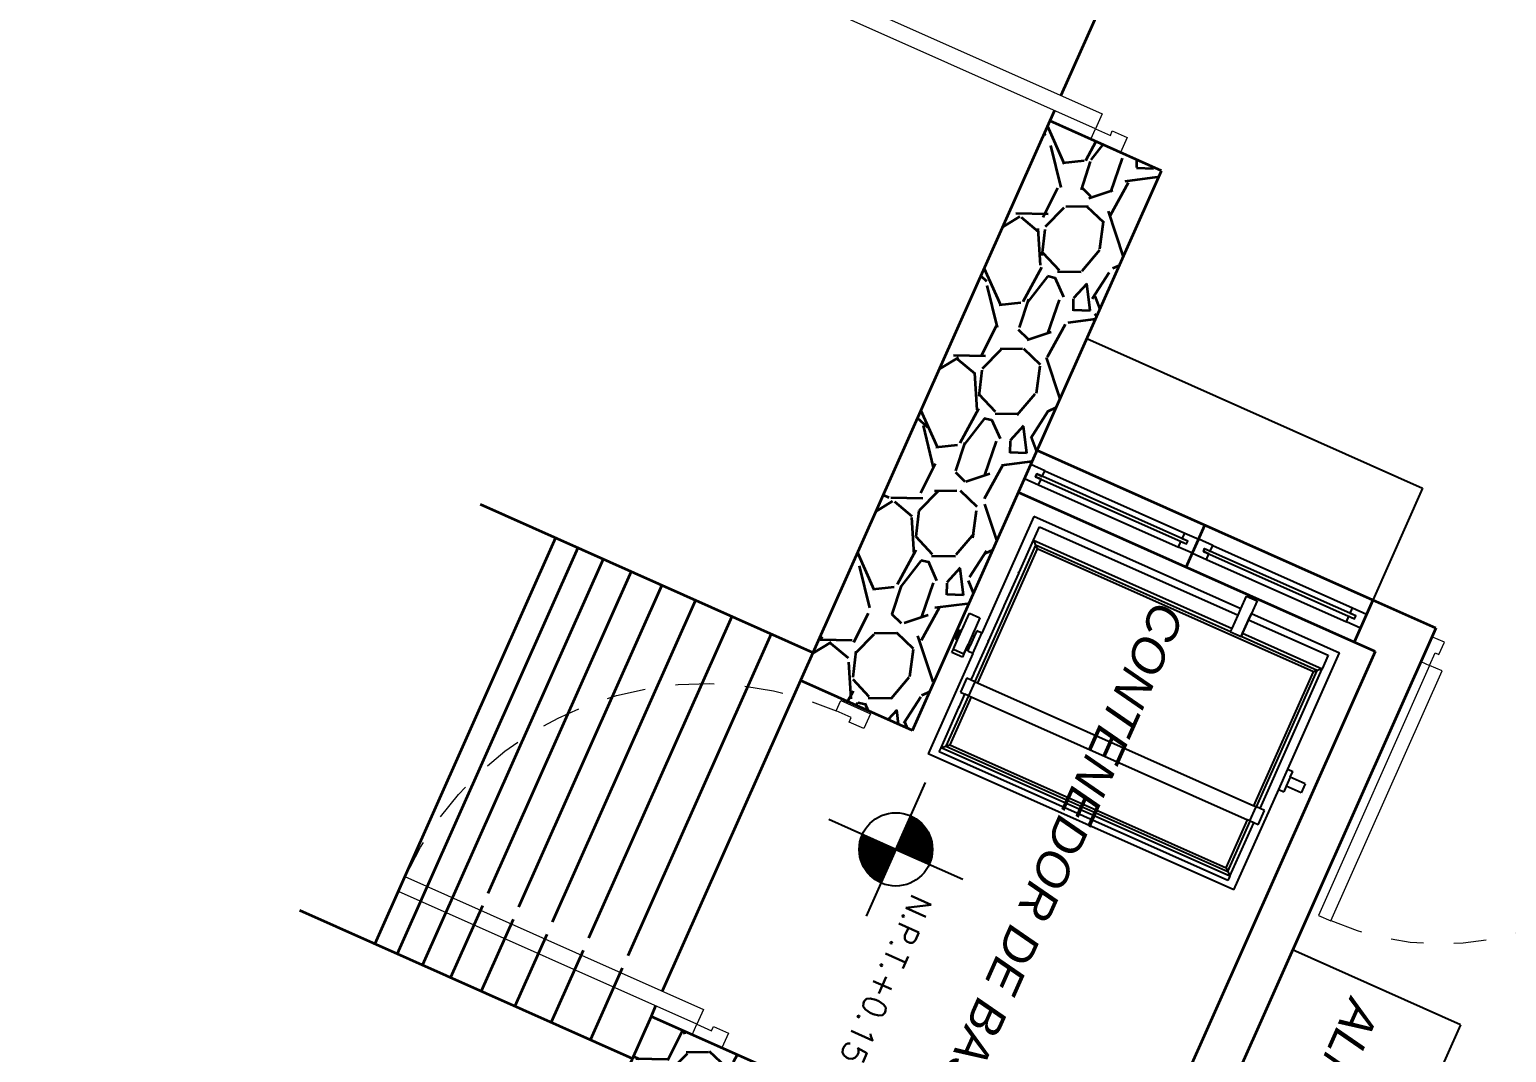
# Model space of a CAD drawing. Header units: millimetres. Extents: x 525387 to 527545, y 2235066 to 2235448.
# Drawn here: x 525563.231 to 525568.053, y 2235260.595 to 2235263.935 of the extents above; entities that cross this region are included whole.
import ezdxf
from ezdxf.enums import TextEntityAlignment as Align

# ---------------------------------------------------------------- set-up
doc = ezdxf.new("R2010")
doc.units = ezdxf.units.MM
doc.linetypes.add('CONTINUA', pattern=[0])
doc.linetypes.add('HIDDEN2', pattern=[4.7624999999999975, 3.174999999999998, -1.587499999999999])
for name, color, linetype, lineweight in [('jardin', 72, 'Continuous', 5), ('muro', 5, 'Continuous', 35), ('puertas', 2, 'Continuous', 13)]:
    doc.layers.add(name, color=color, linetype=linetype, lineweight=lineweight)
for name, color, linetype in [('muebles', 2, 'Continuous'), ('pie de plano', 7, 'Continuous'), ('Texto', 7, 'Continuous'), ('ventanas', 3, 'Continuous')]:
    doc.layers.add(name, color=color, linetype=linetype)
doc.styles.add('ARIAL', font='ariali.ttf')
doc.styles.add('NIVEL', font='romans')

# ---------------------------------------------------------------- blocks, each defined once
blk = doc.blocks.new('PUERTA INTERC')
at = {"layer": 'puertas', "color": 2}
for p, q in [((0.03984476526466096, 1.13686837721616e-13), (-0.03984476526471781, -1.13686837721616e-13)), ((-0.03984476526471781, -1.13686837721616e-13), (0.03984476526466096, 1.13686837721616e-13)), ((0.03984476526329672, -0.03989651005871764), (0.03984476526466096, 1.13686837721616e-13)), ((-0.0398447652656273, -0.0279275570064641), (-0.8417646167451949, -0.02792755699378802)), ((-0.8417646167451949, -0.02792755699378802), (-0.8417646167465591, -0.06782406705262645)), ((-0.03984476526471781, -1.13686837721616e-13), (-0.0398447652656273, -0.0279275570064641)), ((-0.0398447652656273, -0.0279275570064641), (5.174479321112813e-05, -0.02792755700779281)), ((-0.03984476526699154, -0.06782406706529542), (-0.0398447652656273, -0.0279275570064641)), ((5.174479321112813e-05, -0.02792755700779281), (5.174479275638078e-05, -0.03989651006028083)), ((-0.8417646167465591, -0.06782406705262645), (-0.03984476526699154, -0.06782406706529542)), ((5.174479275638078e-05, -0.03989651006028083), (0.03984476526329672, -0.03989651005871764)), ((0.03984476523584135, -0.8577749654520304), (5.174476513047921e-05, -0.8577749654535864)), ((5.174476513047921e-05, -0.8577749654535864), (5.174476467573186e-05, -0.8697439185060745)), ((0.03984476523447711, -0.8976714755108688), (0.03984476523584135, -0.8577749654520304)), ((5.174476467573186e-05, -0.8697439185060745), (-0.0398447652941627, -0.8697439185047386)), ((-0.0398447652941627, -0.8697439185047386), (-0.03984476529507219, -0.8976714755110891)), ((-0.03984476529507219, -0.8976714755110891), (0.03984476523447711, -0.8976714755108688)), ((-0.03984476529507219, -0.8976714755110891), (0.03984476523447711, -0.8976714755108688))]:
    blk.add_line(p, q, dxfattribs=at)
at = {"layer": 'puertas', "color": 6, "linetype": 'HIDDEN2', "ltscale": 0.03}
blk.add_arc((-0.03421482873824289, -0.06314616007089313), 0.8066174062281217, 180.3322837153754, 269.6000901788149, dxfattribs=at)
blk = doc.blocks.new('Nptpl')
at = {"color": 0, "linetype": 'ByBlock'}
for q in [(4.263256414560601e-14, 0.1666666666669414), (-0.166666666666624, 2.747431911605721e-13), (4.263256414560601e-14, -0.1666666666663919), (0.1666666666667093, 2.747431911605721e-13)]:
    blk.add_line((4.263256414560601e-14, 2.747431911605721e-13), q, dxfattribs=at)
at = {"color": 0, "linetype": 'ByBlock', "const_width": 0.08333333333333333}
for points in [[(8.526512829121202e-14, 0.04166666666886461, 0.4142135623846828), (-0.0416666666665814, 5.494863823211441e-13, 1)], [(8.526512829121202e-14, -0.04166666666777037, 0.4142135623829513), (0.04166666666650087, 5.494863823211441e-13, 1)]]:
    blk.add_lwpolyline(points, format="xyb", dxfattribs=at)
at = {"color": 0, "linetype": 'ByBlock'}
blk.add_circle((0, 0), 0.08333333333333333, dxfattribs=at)
at = {"color": 0, "linetype": 'ByBlock', "style": 'NIVEL'}
blk.add_text('N.P.T.', height=0.05, dxfattribs=at).set_placement((0.2646358372095595, 0.07474815208612709), align=Align.RIGHT)
blk.add_attdef('NPT-PLA', (0.2646358372095595, 0.07474815208612709), '', height=0.05, dxfattribs=at)
blk = doc.blocks.new('SALON')
at = {"layer": 'muro', "linetype": 'Continuous'}
h = blk.add_hatch(dxfattribs=at)
h.set_pattern_fill('GRAVEL', color=41, scale=0.02, angle=360)
h.set_pattern_definition([(228.0127875, (252.5358660608763, 220.9917236100882), (-4.064000000319164, -4.571999999716356), [0.06834428800000002, -6.766096727913001]), (184.969741, (252.4901460608235, 220.9409236097708), (6.095999997588102, 0.5080000289395833), [0.117280944, -11.6108097787048]), (132.5104471, (252.3733060607919, 220.930763610173), (5.080000002145497, -5.587999998049194), [0.08269630400000003, -8.18694455882]), (267.273689, (252.1751860608347, 220.8037636098452), (0.5080000010639475, 10.15999999994663), [0.106800904, -10.5732874851476]), (292.8336541799999, (252.1701060608029, 220.69708361011), (-2.540000000212681, 6.095999999911093), [0.10472674, -10.3679615490688]), (357.273689, (252.210746060824, 220.6005636099726), (-10.15999999994663, 0.5080000010639482), [0.106800904, -10.5732874851476]), (37.69424046999999, (252.3174260607921, 220.5954836099409), (-6.603999999707182, -5.080000000380082), [0.141238732, -13.9826230628494]), (72.25532837, (252.4291860607918, 220.6818436100148), (3.556000000955862, 11.17599999969577), [0.133343904, -13.201051320381]), (121.42956562, (252.4698260608129, 220.8088436098769), (-4.064000000576623, 6.603999999645207), [0.1071626, -10.6091091397424]), (175.2363582999999, (252.413946060813, 220.9002836099826), (5.587999999919906, -0.5080000008778527), [0.122342656, -5.994787390000001]), (222.3974377999999, (252.2920260608662, 220.9104436100461), (-6.095999999804935, -5.588000000212798), [0.158215584, -15.6633545024354]), (138.81407483, (252.6781060608337, 220.7986836098135), (-3.555999999786701, 3.048000000247838), [0.05400090799999999, -5.3461131648688]), (171.4692344, (252.6374660608126, 220.8342436100356), (6.604000000177932, -1.01599999884747), [0.102736396, -10.170927799408]), (225, (252.5358660608763, 220.8494836101308), (-1.954783883693929e-16, -0.508000000000048), [0.07184186800000002, -0.6465786216856001]), (203.1985905100001, (252.5003060608869, 220.9104436100461), (2.540000000069218, 1.015999999821867), [0.03868826399999997, -3.830124473778798]), (291.80140949, (252.4647460607812, 220.8952036099508), (-0.5080000001062988, 1.523999999964575), [0.05471312399999999, -2.680950597999999]), (30.96375653000001, (252.4850660607917, 220.8444036100991), (1.524000000037277, 1.015999999944225), [0.088863932, -2.873259630582]), (161.56505118, (252.5612660608022, 220.8901236099191), (1.016000000026517, -0.507999999946751), [0.06425742800000002, -1.5421796233656]), (16.38954033399999, (252.1701060608029, 220.8952036099508), (5.08000000000003, 1.524000000000048), [0.09001760000000002, -8.9117653345078]), (70.34617593999997, (252.2564660608768, 220.9206036101095), (-2.032000000185865, -5.587999999934083), [0.075519788, -7.476443135640001]), (293.19859051, (252.5612660608022, 220.9917236100882), (-1.015999999822652, 2.540000000071057), [0.07737602, -3.7914367177788]), (343.6104596700001, (252.5917460608762, 220.9206036101095), (-5.080000000106459, 1.523999999644573), [0.09001760000000002, -8.911765334507999]), (339.44395478, (252.1701060608029, 220.5802436098456), (-2.539999999999973, 1.016000000000043), [0.08680703999999999, -4.253546862621201]), (294.7751406, (252.2513860608451, 220.5497636101209), (-2.540000003023385, 5.587999998625452), [0.07273442399999999, -7.200718676144001]), (66.80140948999998, (252.5663460608339, 220.4837236101739), (1.01599999984046, 2.540000000063861), [0.07737602, -3.7914367177788]), (17.35402463999997, (252.5968260607915, 220.5548436101526), (-6.603999999868606, -2.032000000426491), [0.08515654800000003, -8.43047519604]), (69.44395478, (252.3174260607921, 220.4837236101739), (-1.016000000017693, -2.539999999992927), [0.04340352, -4.296950382621201]), (101.309932474, (252.5358660608763, 220.4837236101739), (-0.5080000000000796, 2.032000000000074), [0.02590292, -2.564398992905201]), (165.963756532, (252.5307860608445, 220.5091236098669), (1.523999999999903, -0.5079999999999735), [0.10472674, -1.9898109178138]), (186.00900596, (252.4291860607918, 220.5345236100256), (5.079999999973075, 0.5080000002658694), [0.09705339999999998, -9.608272972667399]), (303.69006753, (252.4850660607917, 220.7986836098135), (-0.5080000000705936, 1.015999999964741), [0.073264776, -1.758355271936]), (353.1572265899999, (252.5257060608128, 220.7377236098982), (8.636000000053137, -1.015999999547881), [0.1279113519999999, -12.6632018130062]), (60.94539589999997, (252.6527060607914, 220.722483609803), (-2.032000000055938, -3.55599999996805), [0.052301648, -5.177878463622]), (90, (252.6781060608337, 220.7682036100887), (-0.5079999999999999, 0.5080000000000003), [0.03048000000000001, -0.4775200000000001]), (120.2564371599999, (252.4190260608448, 220.5497636101209), (2.031999999751433, -3.556000000141961), [0.070573392, -6.98678815464]), (48.01278749999999, (252.3834660608554, 220.6107236100361), (4.064000000335071, 4.57199999970204), [0.136688576, -6.697752439913001]), (360, (252.4749060608447, 220.7123236102052), (0.5080000000000003, 0.5079999999999999), [0.13208, -0.3759200000000001]), (325.3048464999999, (252.606986060855, 220.7123236102052), (5.080000001924307, -3.555999997250917), [0.08032191200000001, -7.951863344828002]), (254.0546040999999, (252.6730260608019, 220.6666036099195), (-0.5079999999645118, -2.03200000000895), [0.073965816, -3.624330007754401]), (207.64597536, (252.6527060607914, 220.5954836099409), (-9.652000000354672, -5.07999999932615), [0.12042902, -11.9224928845876]), (175.42607874, (252.5460260608234, 220.5396036100574), (-6.603999999999767, 0.5079999999998972), [0.127405892, -12.613169291248])])
h.paths.add_polyline_path([(-0.05000142124481499, 21.58999999938533), (1.399998578708619, 21.58999999938533), (1.399998578708619, 21.28999999957159), (2.524998578708619, 21.28999999957159), (2.524998578708619, 21.68999999947846), (1.799998578731902, 21.68999999947846), (1.799998578731902, 21.98999999975786), (-0.05000142124481499, 21.98999999975786)])
h = blk.add_hatch(dxfattribs=at)
h.set_pattern_fill('GRAVEL', color=41, scale=0.02, angle=360)
h.set_pattern_definition([(228.0127875, (252.5099167000735, 220.9917236100882), (-4.064000000319164, -4.571999999716356), [0.06834428800000002, -6.766096727913001]), (184.969741, (252.4641967001371, 220.9409236097708), (6.095999997588102, 0.5080000289395833), [0.117280944, -11.6108097787048]), (132.5104471, (252.3473567001056, 220.930763610173), (5.080000002145497, -5.587999998049194), [0.08269630400000003, -8.18694455882]), (267.273689, (252.1492367001483, 220.8037636098452), (0.5080000010639475, 10.15999999994663), [0.106800904, -10.5732874851476]), (292.8336541799999, (252.1441567001166, 220.69708361011), (-2.540000000212681, 6.095999999911093), [0.10472674, -10.3679615490688]), (357.273689, (252.1847967001377, 220.6005636099726), (-10.15999999994663, 0.5080000010639482), [0.106800904, -10.5732874851476]), (37.69424046999999, (252.2914767001057, 220.5954836099409), (-6.603999999707182, -5.080000000380082), [0.141238732, -13.9826230628494]), (72.25532837, (252.4032367001055, 220.6818436100148), (3.556000000955862, 11.17599999969577), [0.133343904, -13.201051320381]), (121.42956562, (252.4438767001266, 220.8088436098769), (-4.064000000576623, 6.603999999645207), [0.1071626, -10.6091091397424]), (175.2363582999999, (252.3879967001267, 220.9002836099826), (5.587999999919906, -0.5080000008778527), [0.122342656, -5.994787390000001]), (222.3974377999999, (252.2660767000634, 220.9104436100461), (-6.095999999804935, -5.588000000212798), [0.158215584, -15.6633545024354]), (138.81407483, (252.6521567001473, 220.7986836098135), (-3.555999999786701, 3.048000000247838), [0.05400090799999999, -5.3461131648688]), (171.4692344, (252.6115167001262, 220.8342436100356), (6.604000000177932, -1.01599999884747), [0.102736396, -10.170927799408]), (225, (252.5099167000735, 220.8494836101308), (-1.954783883693929e-16, -0.508000000000048), [0.07184186800000002, -0.6465786216856001]), (203.1985905100001, (252.4743567000842, 220.9104436100461), (2.540000000069218, 1.015999999821867), [0.03868826399999994, -3.830124473778796]), (291.80140949, (252.4387967000948, 220.8952036099508), (-0.5080000001062988, 1.523999999964575), [0.05471312399999996, -2.680950597999997]), (30.96375653000001, (252.4591167001054, 220.8444036100991), (1.524000000037277, 1.015999999944225), [0.088863932, -2.873259630582]), (161.56505118, (252.5353167001158, 220.8901236099191), (1.016000000026517, -0.507999999946751), [0.06425742800000002, -1.5421796233656]), (16.38954033399999, (252.1441567001166, 220.8952036099508), (5.08000000000003, 1.524000000000048), [0.09001760000000002, -8.9117653345078]), (70.34617593999997, (252.2305167000741, 220.9206036101095), (-2.032000000185865, -5.587999999934083), [0.075519788, -7.476443135640001]), (293.19859051, (252.5353167001158, 220.9917236100882), (-1.015999999822652, 2.540000000071057), [0.07737602, -3.7914367177788]), (343.6104596700001, (252.5657967000734, 220.9206036101095), (-5.080000000106459, 1.523999999644573), [0.09001760000000002, -8.911765334507999]), (339.44395478, (252.1441567001166, 220.5802436098456), (-2.539999999999973, 1.016000000000043), [0.08680703999999999, -4.253546862621201]), (294.7751406, (252.2254367001588, 220.5497636101209), (-2.540000003023385, 5.587999998625452), [0.07273442399999999, -7.200718676144001]), (66.80140948999998, (252.5403967001475, 220.4837236101739), (1.01599999984046, 2.540000000063861), [0.07737602, -3.7914367177788]), (17.35402463999997, (252.5708767001051, 220.5548436101526), (-6.603999999868606, -2.032000000426491), [0.08515654800000003, -8.43047519604]), (69.44395478, (252.2914767001057, 220.4837236101739), (-1.016000000017693, -2.539999999992927), [0.04340352, -4.296950382621201]), (101.309932474, (252.5099167000735, 220.4837236101739), (-0.5080000000000796, 2.032000000000074), [0.02590292, -2.564398992905201]), (165.963756532, (252.5048367001582, 220.5091236098669), (1.523999999999903, -0.5079999999999735), [0.10472674, -1.9898109178138]), (186.00900596, (252.4032367001055, 220.5345236100256), (5.079999999973075, 0.5080000002658694), [0.09705339999999998, -9.608272972667399]), (303.69006753, (252.4591167001054, 220.7986836098135), (-0.5080000000705936, 1.015999999964741), [0.073264776, -1.758355271936]), (353.1572265899999, (252.4997567001265, 220.7377236098982), (8.636000000053137, -1.015999999547881), [0.1279113519999998, -12.66320181300619]), (60.94539589999997, (252.626756700105, 220.722483609803), (-2.032000000055938, -3.55599999996805), [0.052301648, -5.177878463622]), (90, (252.6521567001473, 220.7682036100887), (-0.5079999999999999, 0.5080000000000003), [0.03048000000000001, -0.4775200000000001]), (120.2564371599999, (252.3930767001584, 220.5497636101209), (2.031999999751433, -3.556000000141961), [0.070573392, -6.98678815464]), (48.01278749999999, (252.3575167001691, 220.6107236100361), (4.064000000335071, 4.57199999970204), [0.136688576, -6.697752439913001]), (360, (252.4489567001583, 220.7123236102052), (0.5080000000000003, 0.5079999999999999), [0.13208, -0.3759200000000001]), (325.3048464999999, (252.5810367001686, 220.7123236102052), (5.080000001924307, -3.555999997250917), [0.08032191200000001, -7.951863344828002]), (254.0546040999999, (252.6470767001156, 220.6666036099195), (-0.5079999999645118, -2.03200000000895), [0.073965816, -3.624330007754401]), (207.64597536, (252.626756700105, 220.5954836099409), (-9.652000000354672, -5.07999999932615), [0.12042902, -11.9224928845876]), (175.42607874, (252.520076700137, 220.5396036100574), (-6.603999999999767, 0.5079999999998972), [0.127405892, -12.613169291248])])
h.paths.add_polyline_path([(3.724998578778468, 21.28999999957159), (5.724998578778468, 21.28999999957159), (5.724998578778468, 21.68999999947846), (3.724998578778468, 21.68999999947846)])
at = {"layer": 'muebles'}
for p, q in [((4.009733044658788, 21.27567979041487), (4.02214844210539, 21.27567979041487)), ((4.009733044658788, 21.23828970873728), (4.009733044658788, 21.27567979041487)), ((4.02214844210539, 21.27567979041487), (4.02214844210539, 21.23828970873728)), ((4.02214844210539, 21.27567979041487), (4.055458957212977, 21.27567979041487)), ((4.02214844210539, 21.27567979041487), (4.03362576791551, 21.27567979041487)), ((4.03362576791551, 21.27567979041487), (4.081927847582847, 21.27567979041487)), ((4.055458957212977, 21.28347892593592), (4.055458957212977, 21.27567979041487)), ((4.087535077473149, 21.28347892593592), (4.055458957212977, 21.28347892593592)), ((4.055458957212977, 21.27567979041487), (4.087535077473149, 21.27567979041487)), ((4.081927847582847, 21.27567979041487), (4.104817037354223, 21.27567979041487)), ((4.087535077473149, 21.28347892593592), (4.087535077473149, 21.27567979041487)), ((4.087535077473149, 21.27567979041487), (4.150172953959554, 21.27567979041487)), ((4.150172953959554, 21.27567979041487), (4.150172953959554, 21.23828970873728)), ((4.02214844210539, 21.23828970873728), (4.009733044658788, 21.23828970873728)), ((4.02214844210539, 21.23828970873728), (4.055458957212977, 21.23828970873728)), ((4.03362576791551, 21.23828970873728), (4.02214844210539, 21.23828970873728)), ((4.081927847582847, 21.23828970873728), (4.03362576791551, 21.23828970873728)), ((4.034721916541457, 21.21212993934751), (4.034721916541457, 21.23035892564803)), ((4.034721916541457, 21.23035892564803), (4.055458957212977, 21.23035892564803)), ((4.055458957212977, 21.23828970873728), (4.055458957212977, 21.23035892564803)), ((4.087535077473149, 21.23828970873728), (4.055458957212977, 21.23828970873728)), ((4.087535077473149, 21.23035892564803), (4.055458957212977, 21.23035892564803)), ((4.104817037354223, 21.23828970873728), (4.081927847582847, 21.23828970873728)), ((4.087535077473149, 21.23828970873728), (4.087535077473149, 21.23035892564803)), ((4.150172953959554, 21.23828970873728), (4.087535077473149, 21.23828970873728)), ((4.107582814758644, 21.23035892564803), (4.087535077473149, 21.23035892564803)), ((4.107582814758644, 21.21212993934751), (4.107582814758644, 21.23035892564803)), ((4.034721916541457, 21.21212993934751), (3.676017037359998, 21.21212993934751)), ((3.676017037359998, 20.11917743086815), (3.676017037359998, 21.21212993934751)), ((3.696093186386861, 20.14965368527919), (3.696093186386861, 21.18165368493646)), ((3.696093186386861, 21.18165368493646), (3.711227838066407, 21.18165368493646)), ((3.711227838066407, 21.18165368493646), (3.722705163876526, 21.16919458191842)), ((3.711227838066407, 21.18165368493646), (3.854522484587505, 21.18165368493646)), ((3.711227838066407, 20.14965368527919), (3.711227838066407, 21.18165368493646)), ((3.722705163876526, 21.16919458191842), (3.731989721767604, 21.15911581739783)), ((3.902783831930719, 21.16919458191842), (3.722705163876526, 21.16919458191842)), ((3.722705163876526, 21.16919458191842), (3.722705163876526, 20.16211278829724)), ((3.854522484587505, 21.18226416641846), (3.858111924608238, 21.18226416641846)), ((3.854522484587505, 21.18226416641846), (3.854522484587505, 21.18165368493646)), ((3.854522484587505, 21.18165368493646), (3.858111924608238, 21.18165368493646)), ((3.858111924608238, 21.18226416641846), (3.858111924608238, 21.18165368493646)), ((3.858111924608238, 21.18165368493646), (3.902783831930719, 21.18165368493646)), ((3.953583831898868, 21.19769601803273), (3.902783831930719, 21.19769601803273)), ((3.902783831930719, 21.19769601803273), (3.902783831930719, 21.18165368493646)), ((3.902783831930719, 21.16919458191842), (3.902783831930719, 21.18165368493646)), ((3.902783831930719, 21.16919458191842), (3.902783831930719, 21.16759866429493)), ((3.953583831898868, 21.19769601803273), (3.953583831898868, 21.18165368493646)), ((3.953583831898868, 21.18165368493646), (3.974522484582849, 21.18165368493646)), ((3.953583831898868, 21.18165368493646), (3.953583831898868, 21.16919458191842)), ((4.441348442109302, 21.16919458191842), (3.953583831898868, 21.16919458191842)), ((3.953583831898868, 21.16919458191842), (3.953583831898868, 21.16759866429493)), ((3.974522484582849, 21.18226416641846), (3.974522484582849, 21.18165368493646)), ((3.974522484582849, 21.18226416641846), (3.978111924603581, 21.18226416641846)), ((3.974522484582849, 21.18165368493646), (3.978111924603581, 21.18165368493646)), ((3.978111924603581, 21.18226416641846), (3.978111924603581, 21.18165368493646)), ((3.978111924603581, 21.18165368493646), (4.090933044673875, 21.18165368493646)), ((4.034721916541457, 21.21212993934751), (4.107582814758644, 21.21212993934751)), ((4.090933044673875, 21.18226416641846), (4.090933044673875, 21.18165368493646)), ((4.090933044673875, 21.18226416641846), (4.094522484578192, 21.18226416641846)), ((4.090933044673875, 21.18165368493646), (4.094522484578192, 21.18165368493646)), ((4.094522484578192, 21.18226416641846), (4.094522484578192, 21.18165368493646)), ((4.094522484578192, 21.18165368493646), (4.214522484573536, 21.18165368493646)), ((4.524017037358135, 21.21212993934751), (4.107582814758644, 21.21212993934751)), ((4.214522484573536, 21.18226416641846), (4.214522484573536, 21.18165368493646)), ((4.214522484573536, 21.18226416641846), (4.218111924594268, 21.18226416641846)), ((4.214522484573536, 21.18165368493646), (4.218111924594268, 21.18165368493646)), ((4.218111924594268, 21.18226416641846), (4.218111924594268, 21.18165368493646)), ((4.218111924594268, 21.18165368493646), (4.334522484568879, 21.18165368493646)), ((4.334522484568879, 21.18226416641846), (4.334522484568879, 21.18165368493646)), ((4.334522484568879, 21.18226416641846), (4.338111924589612, 21.18226416641846)), ((4.334522484568879, 21.18165368493646), (4.338111924589612, 21.18165368493646)), ((4.338111924589612, 21.18226416641846), (4.338111924589612, 21.18165368493646)), ((4.338111924589612, 21.18165368493646), (4.452825767919421, 21.18165368493646)), ((4.441348442109302, 21.16919458191842), (4.432063884218223, 21.15911581739783)), ((4.452825767919421, 21.18165368493646), (4.441348442109302, 21.16919458191842)), ((4.441348442109302, 20.47192376665771), (4.441348442109302, 21.16919458191842)), ((4.452825767919421, 21.18165368493646), (4.452825767919421, 20.47192376665771)), ((4.452825767919421, 21.18165368493646), (4.501127847586758, 21.18165368493646)), ((4.501127847586758, 21.18165368493646), (4.501127847586758, 20.47192376665771)), ((4.524017037358135, 20.47192376665771), (4.524017037358135, 21.21212993934751)), ((3.902783831930719, 21.15911581739783), (3.731989721767604, 21.15911581739783)), ((3.731989721767604, 21.15911581739783), (3.731989721767604, 20.17219155281782)), ((3.902783831930719, 21.16759866429493), (3.953583831898868, 21.16759866429493)), ((3.902783831930719, 21.16759866429493), (3.902783831930719, 21.15911581739783)), ((3.902783831930719, 21.15911581739783), (3.902783831930719, 20.17219155281782)), ((3.953583831898868, 21.16759866429493), (3.953583831898868, 21.15911581739783)), ((4.432063884218223, 21.15911581739783), (3.953583831898868, 21.15911581739783)), ((3.953583831898868, 21.15911581739783), (3.953583831898868, 20.17219155281782)), ((4.432063884218223, 20.17219155281782), (4.432063884218223, 21.15911581739783)), ((4.441348442109302, 20.47192376665771), (4.441348442109302, 20.43453368498012)), ((4.441348442109302, 20.47192376665771), (4.452825767919421, 20.47192376665771)), ((4.441348442109302, 20.47192376665771), (4.452825767919421, 20.47192376665771)), ((4.452825767919421, 20.47192376665771), (4.501127847586758, 20.47192376665771)), ((4.452825767919421, 20.47192376665771), (4.501127847586758, 20.47192376665771)), ((4.501127847586758, 20.47192376665771), (4.524017037358135, 20.47192376665771)), ((4.501127847586758, 20.47192376665771), (4.524017037358135, 20.47192376665771)), ((4.524017037358135, 20.47192376665771), (4.569372953963466, 20.47192376665771)), ((4.569372953963466, 20.47192376665771), (4.569372953963466, 20.43453368498012)), ((4.441348442109302, 20.43453368498012), (4.452825767919421, 20.43453368498012)), ((4.441348442109302, 20.16211278829724), (4.441348442109302, 20.43453368498012)), ((4.452825767919421, 20.43453368498012), (4.441348442109302, 20.43453368498012)), ((4.452825767919421, 20.43453368498012), (4.452825767919421, 20.14965368527919)), ((4.452825767919421, 20.43453368498012), (4.501127847586758, 20.43453368498012)), ((4.501127847586758, 20.43453368498012), (4.452825767919421, 20.43453368498012)), ((4.501127847586758, 20.43453368498012), (4.501127847586758, 20.14965368527919)), ((4.501127847586758, 20.43453368498012), (4.524017037358135, 20.43453368498012)), ((4.524017037358135, 20.43453368498012), (4.501127847586758, 20.43453368498012)), ((4.569372953963466, 20.43453368498012), (4.524017037358135, 20.43453368498012)), ((4.524017037358135, 20.43453368498012), (4.524017037358135, 20.11917743086815)), ((3.722705163876526, 20.16211278829724), (3.711227838066407, 20.14965368527919)), ((3.731989721767604, 20.17219155281782), (3.722705163876526, 20.16211278829724)), ((3.722705163876526, 20.16211278829724), (3.902783831930719, 20.16211278829724)), ((3.731989721767604, 20.17219155281782), (3.902783831930719, 20.17219155281782)), ((3.902783831930719, 20.16355337202549), (3.902783831930719, 20.17219155281782)), ((3.902783831930719, 20.16355337202549), (3.953583831898868, 20.16355337202549)), ((3.902783831930719, 20.16211278829724), (3.902783831930719, 20.16355337202549)), ((3.902783831930719, 20.14965368527919), (3.902783831930719, 20.16211278829724)), ((3.953583831898868, 20.17219155281782), (4.432063884218223, 20.17219155281782)), ((3.953583831898868, 20.16355337202549), (3.953583831898868, 20.17219155281782)), ((3.953583831898868, 20.16211278829724), (3.953583831898868, 20.16355337202549)), ((3.953583831898868, 20.16211278829724), (4.441348442109302, 20.16211278829724)), ((3.953583831898868, 20.14965368527919), (3.953583831898868, 20.16211278829724)), ((4.441348442109302, 20.16211278829724), (4.432063884218223, 20.17219155281782)), ((4.452825767919421, 20.14965368527919), (4.441348442109302, 20.16211278829724)), ((3.676017037359998, 20.11917743086815), (4.034721916541457, 20.11917743086815)), ((3.711227838066407, 20.14965368527919), (3.696093186386861, 20.14965368527919)), ((3.711227838066407, 20.14965368527919), (3.902783831930719, 20.14965368527919)), ((3.902783831930719, 20.13345601828769), (3.902783831930719, 20.14965368527919)), ((3.902783831930719, 20.13345601828769), (3.953583831898868, 20.13345601828769)), ((3.953583831898868, 20.13345601828769), (3.953583831898868, 20.14965368527919)), ((3.953583831898868, 20.14965368527919), (4.452825767919421, 20.14965368527919)), ((4.034721916541457, 20.11917743086815), (4.034721916541457, 20.10107892565429)), ((4.034721916541457, 20.11917743086815), (4.107582814758644, 20.11917743086815)), ((4.107582814758644, 20.11917743086815), (4.107582814758644, 20.10107892565429)), ((4.107582814758644, 20.11917743086815), (4.524017037358135, 20.11917743086815)), ((4.501127847586758, 20.14965368527919), (4.452825767919421, 20.14965368527919)), ((4.055458957212977, 20.10107892565429), (4.034721916541457, 20.10107892565429)), ((4.055458957212977, 20.04795892583206), (4.055458957212977, 20.10107892565429)), ((4.087535077473149, 20.10107892565429), (4.055458957212977, 20.10107892565429)), ((4.087535077473149, 20.04795892583206), (4.087535077473149, 20.10107892565429)), ((4.087535077473149, 20.10107892565429), (4.107582814758644, 20.10107892565429)), ((4.087535077473149, 20.04795892583206), (4.055458957212977, 20.04795892583206))]:
    blk.add_line(p, q, dxfattribs=at)
at = {"layer": 'muebles', "linetype": 'Continuous'}
for q in [(3.574998578755185, 19.86499999975786), (1.674998578731902, 19.26499999966472)]:
    blk.add_line((3.574998578755185, 19.26499999966472), q, dxfattribs=at)
at = {"layer": 'muebles'}
blk.add_lwpolyline([(5.124998578685336, 20.08999999938533), (4.724998578778468, 20.08999999938533), (4.724998578778468, 21.28999999957159), (5.124998578685336, 21.28999999957159)], close=True, dxfattribs=at)
at = {"layer": 'muro', "color": 3, "linetype": 'Continuous'}
for p, q in [((2.374998578685336, 22.87999999942258), (2.374998578685336, 21.68999999947846)), ((3.824998578755185, 22.87999999942258), (3.824998578755185, 21.68999999947846)), ((2.562141099479049, 21.68999999947846), (2.524998578708619, 21.68999999947846)), ((3.724998578778468, 21.68999999947846), (2.615201843436807, 21.68999999947846)), ((5.762326972093433, 21.68999999947846), (5.724998578778468, 21.68999999947846)), ((6.924998578731902, 21.68999999947846), (5.815653248457238, 21.68999999947846)), ((4.574998578755185, 20.08999999938533), (4.574998578755185, 21.28999999957159)), ((4.724998578778468, 20.08999999938533), (4.724998578778468, 21.28999999957159)), ((4.574998578755185, 20.68999999947846), (4.724998578778468, 20.68999999947846))]:
    blk.add_line(p, q, dxfattribs=at)
at = {"layer": 'muro', "color": 6, "linetype": 'Continuous'}
for p, q in [((3.824998578755185, 22.60999999940395), (2.374998578685336, 22.60999999940395)), ((3.824998578755185, 22.52999999979511), (2.374998578685336, 22.52999999979511)), ((3.824998578755185, 22.43999999947846), (2.374998578685336, 22.43999999947846)), ((2.630905393278226, 22.33999999938533), (2.374998578685336, 22.33999999938533)), ((3.824998578755185, 22.33999999938533), (2.675057985587046, 22.33999999938533)), ((2.630905393278226, 22.22999999951571), (2.374998578685336, 22.22999999951571)), ((3.824998578755185, 22.22999999951571), (2.675057985587046, 22.22999999951571)), ((2.630905393278226, 22.10999999940395), (2.374998578685336, 22.10999999940395)), ((3.824998578755185, 22.10999999940395), (2.675057985587046, 22.10999999940395)), ((2.630905393278226, 21.97999999951571), (2.374998578685336, 21.97999999951571)), ((3.824998578755185, 21.97999999951571), (2.675057985587046, 21.97999999951571)), ((2.630905393278226, 21.83999999938533), (2.374998578685336, 21.83999999938533)), ((3.824998578755185, 21.83999999938533), (2.675057985587046, 21.83999999938533))]:
    blk.add_line(p, q, dxfattribs=at)
at = {"layer": 'muro', "linetype": 'Continuous'}
for p, q in [((2.524998578708619, 21.68999999947846), (1.799998578731902, 21.68999999947846)), ((2.524998578708619, 21.28999999957159), (2.524998578708619, 21.68999999947846)), ((5.724998578778468, 21.68999999947846), (3.724998578778468, 21.68999999947846)), ((3.724998578778468, 21.28999999957159), (3.724998578778468, 21.68999999947846)), ((5.724998578778468, 21.28999999957159), (5.724998578778468, 21.68999999947846)), ((3.724998578778468, 21.28999999957159), (5.724998578778468, 21.28999999957159)), ((4.724998578778468, 20.08999999938533), (4.574998578755185, 20.08999999938533)), ((4.574998578755185, 20.01499999966472), (4.574998578755185, 20.08999999938533)), ((4.724998578778468, 19.86499999975786), (4.724998578778468, 20.08999999938533)), ((4.574998578755185, 20.01499999966472), (1.674998578731902, 20.01499999966472)), ((4.724998578778468, 19.86499999975786), (1.674998578731902, 19.86499999975786))]:
    blk.add_line(p, q, dxfattribs=at)
at = {"layer": 'ventanas', "color": 2, "linetype": 'Continuous', "lineweight": -3}
for p, q in [((4.62500133132562, 21.23999862326309), (4.625001331209205, 20.73999999929219)), ((4.674998578848317, 21.24000137578696), (4.675001331139356, 20.73999724723399)), ((4.62500133132562, 20.63999999966472), (4.625001331209205, 20.14000137569383)), ((4.674998578848317, 20.64000275218859), (4.675001331139356, 20.13999862316996))]:
    blk.add_line(p, q, dxfattribs=at)
at = {"layer": 'ventanas', "color": 2, "linetype": 'CONTINUA', "lineweight": -3, "flags": 128}
for points in [[(4.645000230171718, 21.25999972457066), (4.655000230181031, 21.2600002749823), (4.655001331237145, 21.24000027496368), (4.675001331139356, 21.24000137578696), (4.674998578731902, 21.2900013756007), (4.624998578801751, 21.28999862354249), (4.625001331209205, 21.23999862326309), (4.645001331227832, 21.23999972455204)], [(4.645000230171718, 20.71999889845029), (4.655000230181031, 20.71999834803864), (4.655001331237145, 20.73999834805727), (4.675001331139356, 20.73999724723399), (4.674998578731902, 20.68999724695459), (4.624998578801751, 20.68999999947846), (4.625001331209205, 20.73999999929219), (4.645001331227832, 20.73999889846891)], [(4.645000230171718, 20.66000110050663), (4.655000230181031, 20.66000165091828), (4.655001331237145, 20.64000165136531), (4.675001331139356, 20.64000275218859), (4.674998578731902, 20.69000275200233), (4.624998578801751, 20.68999999947846), (4.625001331209205, 20.63999999966472), (4.645001331227832, 20.64000110048801)], [(4.645000230171718, 20.12000027485192), (4.655000230181031, 20.11999972444028), (4.655001331237145, 20.1399997244589), (4.675001331139356, 20.13999862316996), (4.674998578731902, 20.08999862335622), (4.624998578801751, 20.09000137588009), (4.625001331209205, 20.14000137569383), (4.645001331227832, 20.14000027487054)]]:
    blk.add_lwpolyline(points, close=True, dxfattribs=at)
at = {"layer": 'ventanas', "color": 2, "linetype": 'Continuous', "lineweight": -3, "flags": 128}
for points in [[(4.655000230181031, 20.71999834803864), (4.654946956201456, 21.25999697204679), (4.644946956308559, 21.25999752245843), (4.645000230171718, 20.71999889845029)], [(4.655000230181031, 20.11999972444028), (4.654946956201456, 20.65999834798276), (4.644946956308559, 20.65999889886007), (4.645000230171718, 20.12000027485192)]]:
    blk.add_lwpolyline(points, close=True, dxfattribs=at)
at = {"layer": 'puertas', "rotation": 90}
for p, xscale, yscale, zscale in [((5.724998578778468, 21.48999999975786), -1.336615064210926, 1.336615064210926, 1.336615064210926), ((2.524998578708619, 21.48999999975786), -1.329959536016174, 1.329959536016174, 1.329959536016174)]:
    blk.add_blockref('PUERTA INTERC', p, dxfattribs=dict(at, xscale=xscale, yscale=yscale, zscale=zscale))
at = {"layer": 'puertas', "xscale": 1.113835720110725, "yscale": 1.113835720110725, "zscale": 1.113835720110725}
blk.add_blockref('PUERTA INTERC', (4.649998578708619, 19.86499999975786), dxfattribs=at)
at = {"layer": 'Texto', "color": 2, "ltscale": 0.35}
ref = blk.add_blockref('Nptpl', (3.348110358696431, 21.18165368493646), dxfattribs=dict(at, xscale=1.435793225977468, yscale=1.435793225977468, zscale=1.435793225977468, rotation=180))
ref.add_attrib('NPT-PLA', '+0.15', (2.968148016254418, 21.07433079462498), dxfattribs={"layer": '0', "color": 0, "linetype": 'ByBlock', "ltscale": 0.35, "height": 0.07680000000000001, "rotation": 180, "style": 'NIVEL'})
at = {"layer": 'pie de plano', "style": 'ARIAL'}
for s, p in [('CONTENEDOR DE BASURA', (4.437423525494523, 20.62996689230204)), ('ALMACEN DE VAJILLAS', (3.511490022065118, 19.52015789039433))]:
    blk.add_text(s, height=0.112, rotation=180, dxfattribs=at).set_placement(p, align=Align.TOP_LEFT)

msp = doc.modelspace()

# ---------------------------------------------------------------- hatches: boundary and pattern name
at = {"layer": 'jardin'}
h = msp.add_hatch(dxfattribs=at)
h.set_pattern_fill('GRASS', color=72, scale=0.025)
h.set_pattern_definition([(90, (194.1935024295235, -22.17156315827742), (-0.449012806, 0.449012806), [0.1190625, -0.778963112]), (45, (194.1935024295235, -22.17156315827742), (-0.4490128060534577, 0.4490128060534577), [0.1190625, -0.5159375]), (135, (194.1935024295235, -22.17156315827742), (-0.4490128060534577, -0.4490128060534576), [0.1190625, -0.5159375])])
edge = h.paths.add_edge_path()
edge.add_line((525532.9685651099, 2235265.018777107), (525533.3434039074, 2235265.946524886))
edge.add_line((525533.3434039074, 2235265.946524886), (525531.9062651811, 2235266.527166621))
edge.add_line((525531.9062651811, 2235266.527166621), (525534.1539047417, 2235272.090269749))
edge.add_line((525534.1539047417, 2235272.090269749), (525536.193709222, 2235271.266135243))
edge.add_line((525536.193709222, 2235271.266135243), (525536.562877167, 2235272.179857971))
edge.add_line((525536.562877167, 2235272.179857971), (525545.1662853189, 2235268.821973717))
edge.add_line((525545.1662853189, 2235268.821973717), (525547.3497467478, 2235274.82330218))
edge.add_line((525547.3497467478, 2235274.82330218), (525544.7313748535, 2235273.015255336))
edge.add_line((525544.7313748535, 2235273.015255336), (525543.2781960585, 2235272.639106617))
edge.add_line((525543.2781960585, 2235272.639106617), (525541.1485370866, 2235273.090486108))
edge.add_line((525541.1485370866, 2235273.090486108), (525539.9398361517, 2235273.743141092))
edge.add_line((525539.9398361517, 2235273.743141092), (525538.2110542965, 2235276.000038548))
edge.add_line((525538.2110542965, 2235276.000038548), (525537.3736256876, 2235277.555641114))
edge.add_line((525537.3736256876, 2235277.555641114), (525537.8291464725, 2235279.042329289))
edge.add_line((525537.8291464725, 2235279.042329289), (525538.5619413613, 2235280.955201727))
edge.add_line((525538.5619413613, 2235280.955201727), (525539.6831508342, 2235281.758453705))
edge.add_line((525539.6831508342, 2235281.758453705), (525542.1579888097, 2235281.527801211))
edge.add_line((525542.1579888097, 2235281.527801211), (525543.0625858817, 2235281.397905624))
edge.add_line((525543.0625858817, 2235281.397905624), (525544.237610196, 2235281.544910648))
edge.add_line((525544.237610196, 2235281.544910648), (525545.2389396823, 2235280.937943125))
edge.add_line((525545.2389396823, 2235280.937943125), (525545.3998439282, 2235280.590086101))
edge.add_line((525545.3998439282, 2235280.590086101), (525546.3509289569, 2235280.368002899))
edge.add_line((525546.3509289569, 2235280.368002899), (525547.600497491, 2235279.717446517))
edge.add_line((525547.600497491, 2235279.717446517), (525548.5040015223, 2235277.995816217))
edge.add_line((525548.5040015223, 2235277.995816217), (525549.4494635365, 2235280.59445525))
edge.add_line((525549.4494635365, 2235280.59445525), (525547.0341694856, 2235282.223591658))
edge.add_arc((525553.4010597232, 2235290.10956279), 10.13537527618222, 170.284472681075, 231.0836617792268, ccw=False)
edge.add_line((525543.4110483121, 2235291.819973266), (525550.0208712292, 2235308.245539475))
edge.add_arc((525555.8299656212, 2235305.755869185), 6.320129413924658, 80.38193008596693, 156.8009227968103, ccw=False)
edge.add_line((525556.8859309562, 2235311.987159021), (525568.065963876, 2235310.309437103))
edge.add_line((525568.065963876, 2235310.309437103), (525571.100602373, 2235308.445894439))
edge.add_line((525571.100602373, 2235308.445894439), (525574.6095270728, 2235309.283263758))
edge.add_line((525574.6095270728, 2235309.283263758), (525591.9766387951, 2235306.280143735))
edge.add_line((525591.9766387951, 2235306.280143735), (525597.5764745408, 2235303.843793575))
edge.add_line((525597.5764745408, 2235303.843793575), (525606.9181822436, 2235297.037171795))
edge.add_line((525606.9181822436, 2235297.037171795), (525607.4802795019, 2235296.512781397))
edge.add_line((525607.4802795019, 2235296.512781397), (525607.7313576707, 2235296.885019429))
edge.add_line((525607.7313576707, 2235296.885019429), (525605.0168321515, 2235299.331365688))
edge.add_line((525605.0168321515, 2235299.331365688), (525606.1571826885, 2235308.315870588))
edge.add_line((525606.1571826885, 2235308.315870588), (525587.9557378056, 2235310.626073285))
edge.add_line((525587.9557378056, 2235310.626073285), (525576.383262146, 2235312.094899778))
edge.add_line((525576.383262146, 2235312.094899778), (525549.9333449753, 2235316.064083598))
edge.add_line((525549.9333449753, 2235316.064083598), (525525.9451853664, 2235256.452939874))
edge.add_line((525525.9451853664, 2235256.452939874), (525533.2269897189, 2235254.979274598))
edge.add_arc((525533.8274825849, 2235265.506826035), 10.54466362321378, 266.7353789843571, 327.767703411439)
edge.add_arc((525538.862284269, 2235264.345332306), 5.916612411177084, 311.0411354373542, 382.0561272641166)
edge.add_line((525544.3458979388, 2235266.567107169), (525544.7558909323, 2235267.693988821))
edge.add_line((525544.7558909323, 2235267.693988821), (525540.3056363409, 2235269.430909766))
edge.add_line((525540.3056363409, 2235269.430909766), (525538.1183970077, 2235264.017302446))
edge.add_line((525538.1183970077, 2235264.017302446), (525535.220947462, 2235265.18794805))
edge.add_line((525535.220947462, 2235265.18794805), (525534.8463408679, 2235264.260764197))
edge.add_line((525534.8463408679, 2235264.260764197), (525534.1128909915, 2235263.949433194))
edge.add_arc((525532.2472092394, 2235263.099885316), 2.049999999645656, -100.03482796230941, 24.482393480616622, ccw=False)
edge.add_line((525531.890003354, 2235261.081246181), (525531.4886372016, 2235260.087830096))
edge.add_arc((525530.6343550509, 2235259.107931118), 1.299999999730877, -272.9178751744206, 48.917875213800016, ccw=False)
edge.add_line((525530.7005309252, 2235260.4062457), (525531.1018970774, 2235261.399661786))
edge.add_arc((525532.2472092387, 2235263.099885316), 2.049999999851757, 69.39759662553149, 236.0348279646576, ccw=False)
h.paths.add_polyline_path([(525537.1375270657, 2235274.936899961), (525536.4819655273, 2235273.314328216), (525534.905752974, 2235273.951159425), (525535.5613145124, 2235275.573731171)], flags=16)
h = msp.add_hatch(dxfattribs=at)
h.set_pattern_fill('GRASS', color=72, scale=0.025)
h.set_pattern_definition([(90, (-1981.939004174666, -211.1523106675595), (-0.449012806, 0.449012806), [0.1190625, -0.778963112]), (45, (-1981.939004174666, -211.1523106675595), (-0.4490128060534577, 0.4490128060534577), [0.1190625, -0.5159375]), (135, (-1981.939004174666, -211.1523106675595), (-0.4490128060534577, -0.4490128060534576), [0.1190625, -0.5159375])])
edge = h.paths.add_edge_path()
edge.add_arc((525534.33198444, 2235264.983090983), 12.33508611799965, 300.9244770434759, 326.93233478440294, ccw=False)
edge.add_arc((525534.0685278149, 2235264.820737298), 12.33508609736039, 276.35410087842627, 302.361958663767, ccw=False)
edge.add_line((525535.4336863093, 2235252.561426905), (525544.6900872417, 2235229.324907111))
edge.add_line((525544.6900872417, 2235229.324907111), (525558.3327801464, 2235228.88323211))
edge.add_line((525558.3327801464, 2235228.88323211), (525569.7439555284, 2235229.391589482))
edge.add_line((525569.7439555284, 2235229.391589482), (525566.1994005346, 2235240.028992955))
edge.add_line((525566.1994005346, 2235240.028992955), (525565.1821617453, 2235239.067708179))
edge.add_line((525565.1821617453, 2235239.067708179), (525563.1492080349, 2235237.146578676))
edge.add_line((525563.1492080349, 2235237.146578676), (525562.888237517, 2235236.899963045))
edge.add_line((525562.888237517, 2235236.899963045), (525562.4378630453, 2235236.474361773))
edge.add_line((525562.4378630453, 2235236.474361773), (525555.3066191786, 2235229.735377545))
edge.add_line((525555.3066191786, 2235229.735377545), (525544.2575035385, 2235236.351095454))
edge.add_line((525544.2575035385, 2235236.351095454), (525550.9966858928, 2235244.465970806))
edge.add_line((525550.9966858928, 2235244.465970806), (525551.580098444, 2235245.168477413))
edge.add_line((525551.580098444, 2235245.168477413), (525552.4965643394, 2235244.760440507))
edge.add_line((525552.4965643394, 2235244.760440507), (525553.9425050421, 2235248.008076498))
edge.add_line((525553.9425050421, 2235248.008076498), (525554.2730577779, 2235248.750510098))
edge.add_line((525554.2730577779, 2235248.750510098), (525553.1768032286, 2235249.23859407))
edge.add_line((525553.1768032286, 2235249.23859407), (525551.8162691575, 2235246.182784515))
edge.add_line((525551.8162691575, 2235246.182784515), (525550.3317577888, 2235246.843731559))
edge.add_line((525550.3317577888, 2235246.843731559), (525550.3114209566, 2235246.798054286))
edge.add_line((525550.3114209566, 2235246.798054286), (525544.6520068467, 2235249.31778779))
edge.add_line((525544.6520068467, 2235249.31778779), (525551.0967489562, 2235263.792915566))
edge.add_line((525551.0967489562, 2235263.792915566), (525555.4086835164, 2235261.873118611))
edge.add_line((525555.4086835164, 2235261.873118611), (525554.9002627126, 2235260.731186789))
edge.add_line((525554.9002627126, 2235260.731186789), (525561.112371824, 2235257.965377617))
edge.add_line((525561.112371824, 2235257.965377617), (525561.6604990985, 2235257.72133563))
edge.add_line((525561.6604990985, 2235257.72133563), (525561.9858884133, 2235258.452171998))
edge.add_line((525561.9858884133, 2235258.452171998), (525558.0433018511, 2235260.207524628))
edge.add_line((525558.0433018511, 2235260.207524628), (525558.7449225605, 2235261.783390543))
edge.add_line((525558.7449225605, 2235261.783390543), (525550.4916810377, 2235265.457970416))
edge.add_line((525550.4916810377, 2235265.457970416), (525547.0854184985, 2235266.784781238))
edge.add_line((525547.0854184985, 2235266.784781238), (525546.9913973913, 2235266.526360577))
edge.add_arc((525538.862284267, 2235264.345332306), 8.416612412572652, -46.375815577726485, 15.018667682271882, ccw=False)

# ---------------------------------------------------------------- block references
at = {"layer": 'muebles', "rotation": 66}
msp.add_blockref('SALON', (525584.0477008102, 2235249.584290193), dxfattribs=at)

doc.saveas('drawing.dxf')
